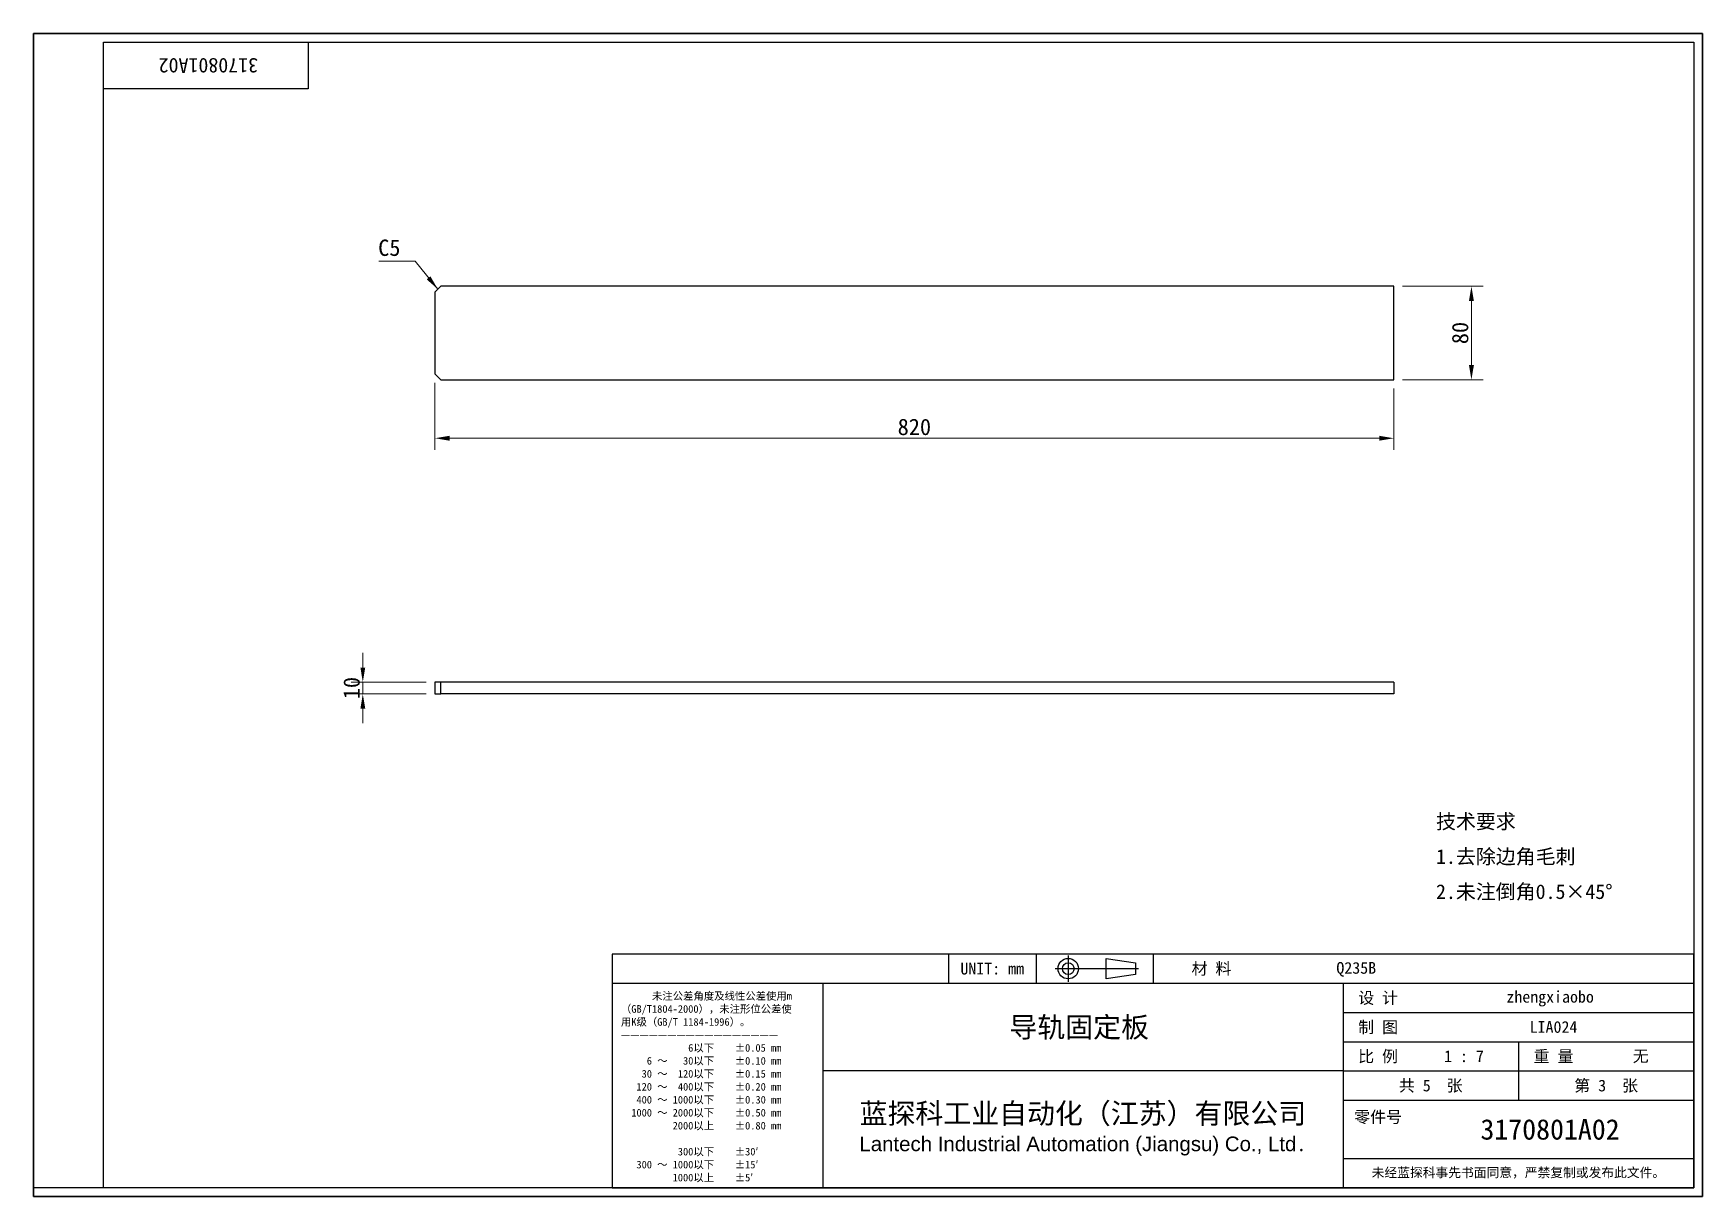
# Model space of a CAD drawing. Header units: millimetres. Extents: x 30 to 1458, y 27 to 1023.
import ezdxf
from ezdxf.enums import TextEntityAlignment as Align

# ---------------------------------------------------------------- set-up
doc = ezdxf.new("R2010")
doc.units = ezdxf.units.MM
doc.header["$LTSCALE"] = 5
doc.linetypes.add('CHAIN', pattern=[0.3543, 0.2362, -0.0295, 0.0591, -0.0295])
for name, color, linetype, lineweight in [('1', 7, 'Continuous', 18), ('可见 (ISO)', 7, 'Continuous', 25), ('图框 (ISO)', 7, 'Continuous', 35), ('标题 (ISO)', 7, 'Continuous', 25)]:
    doc.layers.add(name, color=color, linetype=linetype, lineweight=lineweight)
doc.layers.add('尺寸 (ISO)', color=7, linetype='Continuous', lineweight=18, true_color=0x008000)
doc.layers.add('符号 (ISO)', color=7, linetype='Continuous', lineweight=18, true_color=0x008000)
doc.styles.add('文本样式164', font='SimSun.ttf')
doc.styles.add('文本样式165', font='SimSun.ttf')
doc.styles.add('文本样式74', font='SimSun.ttf')
doc.styles.add('最新国标', font='simfang.ttf')
doc.styles.add('注释文本 (ISO)', font='simfang.ttf')
doc.dimstyles.new('默认 (GB)', dxfattribs={"dimscale": 5, "dimtxt": 2.8, "dimasz": 2.5, "dimexe": 2, "dimexo": 1.5, "dimgap": 0.5, "dimtad": 1, "dimtoh": 1, "dimdsep": 46, "dimtxsty": '最新国标', "dimcen": 0.09, "dimdle": 10, "dimclrd": 256, "dimclre": 256, "dimclrt": 256, "dimaunit": 1, "dimadec": 3, "dimazin": 2, "dimtfac": 0.535714, "dimtdec": 3, "dimtmove": 0, "dimatfit": 3, "dimfxl": 0, "dimtolj": 1, "dimlwd": -1, "dimlwe": -1, "dimarcsym": 0})
doc.dimstyles.new('默认 (GB)$7', dxfattribs={"dimscale": 5, "dimtxt": 2.8, "dimasz": 2.5, "dimexe": 2, "dimexo": 1.5, "dimgap": 0.5, "dimtad": 1, "dimtoh": 1, "dimdsep": 46, "dimtxsty": '最新国标', "dimcen": 0.09, "dimdle": 10, "dimclrd": 256, "dimclre": 256, "dimclrt": 256, "dimaunit": 1, "dimadec": 3, "dimazin": 2, "dimtfac": 0.535714, "dimtdec": 3, "dimtmove": 0, "dimatfit": 3, "dimfxl": 0, "dimtolj": 1, "dimlwd": -1, "dimlwe": -1, "dimarcsym": 0})

# ---------------------------------------------------------------- blocks, each defined once
blk = doc.blocks.new('图框 最新国标')
at = {"layer": '图框 (ISO)'}
for p, q in [((6, 7), (6, 204.5)), ((6, 204.5), (291.5, 204.5)), ((291.5, 204.5), (291.5, 5.5)), ((6, 7), (6, 5.5)), ((6, 7), (6, 5.5)), ((291.5, 5.5), (6, 5.5))]:
    blk.add_line(p, q, dxfattribs=at)
at = {"layer": '图框 (ISO)', "color": 7, "linetype": 'Continuous', "lineweight": 25}
for p, q in [((18, 203), (290, 203)), ((18, 7), (18, 203)), ((18, 203), (290, 203)), ((53, 203), (53, 195)), ((290, 203), (290, 7)), ((290, 203), (290, 7)), ((53, 195), (18, 195)), ((290, 7), (6, 7)), ((290, 7), (18, 7))]:
    blk.add_line(p, q, dxfattribs=at)
at = {"layer": '图框 (ISO)', "style": '文本样式74'}
blk.add_attdef('零件代号_001', (44.43, 200.25), '', height=2.5, rotation=180, dxfattribs=at)
blk = doc.blocks.new('标题栏 最新国标')
at = {"layer": '标题 (ISO)'}
for p, q in [((381.98, -183.84), (196.98, -183.84)), ((196.98, -183.84), (196.98, -223.84)), ((254.48, -183.84), (254.48, -188.84)), ((269.48, -183.84), (269.48, -188.84)), ((281.48, -188.09), (281.48, -184.59)), ((281.48, -184.59), (286.48, -185.34)), ((286.48, -185.34), (286.48, -187.34)), ((289.48, -183.84), (289.48, -188.84)), ((381.98, -223.84), (381.98, -183.84)), ((383.48, -183.84), (383.48, -225.34)), ((286.48, -187.34), (281.48, -188.09)), ((196.98, -188.84), (381.98, -188.84)), ((232.98, -188.84), (232.98, -223.84)), ((321.98, -188.84), (321.98, -223.84)), ((321.98, -193.84), (381.98, -193.84)), ((321.98, -198.84), (381.98, -198.84)), ((351.98, -198.84), (351.98, -208.84)), ((321.98, -203.84), (232.98, -203.84)), ((321.98, -203.84), (381.98, -203.84)), ((321.98, -208.84), (381.98, -208.84)), ((321.98, -218.84), (381.98, -218.84)), ((196.98, -223.84), (381.98, -223.84)), ((383.48, -225.34), (196.98, -225.34))]:
    blk.add_line(p, q, dxfattribs=at)
at = {"layer": '标题 (ISO)', "linetype": 'CHAIN', "ltscale": 5.000333}
blk.add_line((274.98, -184.09), (274.98, -188.59), dxfattribs=at)
at = {"layer": '标题 (ISO)', "linetype": 'CHAIN', "ltscale": 15.834605}
blk.add_line((272.73, -186.34), (286.98, -186.34), dxfattribs=at)
at = {"layer": '标题 (ISO)'}
for radius in [1.75, 1]:
    blk.add_circle((274.98, -186.34), radius, dxfattribs=at)
at = {"layer": '1', "style": '文本样式164'}
for s, p in [('UNIT: mm', (261.98, -186.34)), ('材 料', (299.48, -186.34)), ('设 计', (327.98, -191.34)), ('制 图', (327.98, -196.34)), ('比 例', (327.98, -201.34)), ('重 量', (357.98, -201.34)), ('共 5  张', (336.98, -206.34)), ('第 3  张', (366.98, -206.34))]:
    blk.add_text(s, height=2, dxfattribs=at).set_placement(p, align=Align.MIDDLE_CENTER)
at = {"layer": '标题 (ISO)', "style": '注释文本 (ISO)'}
for s, insert, char_height, attachment_point, line_spacing_factor in [('\\fSimSun|b0|i0;{\\H1.3000;      未注公差角度及线性公差使用m\\P}\\fSimSun|b0|i0;{\\H1.3000;（GB/T1804-2000），未注形位公差使\\P}\\fSimSun|b0|i0;{\\H1.3000;用K级（GB/T 1184-1996）。\\P}\\fSimSun|b0|i0;{\\H1.3000;—————————————————\\P}\\fSimSun|b0|i0;{\\H1.3000;             6以下    ±0.05 mm\\P}\\fSimSun|b0|i0;{\\H1.3000;     6 ～   30以下    ±0.10 mm\\P}\\fSimSun|b0|i0;{\\H1.3000;    30 ～  120以下    ±0.15 mm\\P}\\fSimSun|b0|i0;{\\H1.3000;   120 ～  400以下    ±0.20 mm\\P}\\fSimSun|b0|i0;{\\H1.3000;   400 ～ 1000以下    ±0.30 mm\\P}\\fSimSun|b0|i0;{\\H1.3000;  1000 ～ 2000以下    ±0.50 mm\\P}\\fSimSun|b0|i0;{\\H1.3000;          2000以上    ±0.80 mm\\P}\\fSimSun|b0|i0;{\\H1.3000;\\P}\\fSimSun|b0|i0;{\\H1.3000;           300以下    ±30′\\P}\\fSimSun|b0|i0;{\\H1.3000;   300 ～ 1000以下    ±15′\\P}\\fSimSun|b0|i0;{\\H1.3000;          1000以上    ±5′}', (198.48, -206.63), 1.3, 4, 1.023913), ('{\\fMicrosoft YaHei|b0|i0|c134|p34;\\H1.75x;蓝探科工业自动化（江苏）有限公司\\P\\fArial|b0|i0|c0|p34;\\H0.71429x;Lantech Industrial Automation (Jiangsu) Co., Ltd\\fFangSong|b0|i0|c134|p49;.\\H1.15195x; }', (277.48, -213.84), 2, 5, 0.978695)]:
    blk.add_mtext(s, dxfattribs=dict(at, insert=insert, char_height=char_height, attachment_point=attachment_point, line_spacing_factor=line_spacing_factor))
at = {"layer": '标题 (ISO)', "attachment_point": 5, "style": '注释文本 (ISO)'}
for s, insert, char_height in [('\\fFangSong|b0|i0;LIA024', (357.98, -196.34), 2), ('\\fFangSong|b0|i0;零件号', (327.98, -211.84), 2), ('\\fSimSun|b0|i0;{\\H1.6000;未经蓝探科事先书面同意，严禁复制或发布此文件。}', (351.98, -221.34), 1.6)]:
    blk.add_mtext(s, dxfattribs=dict(at, insert=insert, char_height=char_height))
at = {"layer": '标题 (ISO)'}
for tag, p, height, style in [('材料_001', (320.84, -187.21), 2, '注释文本 (ISO)'), ('设计人_001', (349.92, -192.16), 2, '注释文本 (ISO)'), ('库存编号_001', (264.92, -198.11), 3.5, '文本样式165'), ('视图比例_001', (339.26, -202.33), 2, '注释文本 (ISO)'), ('质量\\P3;_001', (371.53, -202.3), 2, '注释文本 (ISO)'), ('零件代号_001', (345.48, -215.59), 3.5, '文本样式165')]:
    blk.add_attdef(tag, p, '', height=height, dxfattribs=dict(at, style=style))
blk = doc.blocks.new('*D5')
at = {"layer": 'Defpoints', "color": 0, "transparency": 16777216}
for p in [(1193.4, 806.2), (1259.8, 806.2), (1193.4, 726.2)]:
    blk.add_point(p, dxfattribs=at)
at = {"layer": '尺寸 (ISO)', "color": 116, "true_color": 0x00803f, "transparency": 16777216}
for p, q in [((1200.9, 806.2), (1269.8, 806.2)), ((1259.8, 738.7), (1259.8, 793.7)), ((1200.9, 726.2), (1269.8, 726.2))]:
    blk.add_line(p, q, dxfattribs=at)
for points in [[(1257.7, 793.7), (1261.9, 793.7), (1259.8, 806.2)], [(1257.7, 738.7), (1261.9, 738.7), (1259.8, 726.2)]]:
    blk.add_solid(points, dxfattribs=at)
at = {"layer": '尺寸 (ISO)', "transparency": 16777216, "insert": (1250.2, 766.2), "char_height": 14, "attachment_point": 5, "rotation": 90, "style": '最新国标'}
blk.add_mtext('\\A1;80', dxfattribs=at)
blk = doc.blocks.new('*D6')
at = {"layer": 'Defpoints', "color": 0, "transparency": 16777216}
for p in [(373.4, 731.2), (1193.4, 726.2), (1193.4, 676.2)]:
    blk.add_point(p, dxfattribs=at)
at = {"layer": '尺寸 (ISO)', "color": 116, "true_color": 0x00803f, "transparency": 16777216}
for p, q in [((373.4, 723.7), (373.4, 666.2)), ((1193.4, 718.7), (1193.4, 666.2)), ((385.9, 676.2), (1180.9, 676.2))]:
    blk.add_line(p, q, dxfattribs=at)
for points in [[(385.9, 678.3), (385.9, 674.1), (373.4, 676.2)], [(1180.9, 678.3), (1180.9, 674.1), (1193.4, 676.2)]]:
    blk.add_solid(points, dxfattribs=at)
at = {"layer": '尺寸 (ISO)', "transparency": 16777216, "insert": (783.4, 685.8), "char_height": 14, "attachment_point": 5, "style": '最新国标'}
blk.add_mtext('\\A1;820', dxfattribs=at)
blk = doc.blocks.new('*D7')
at = {"layer": 'Defpoints', "color": 0, "transparency": 16777216}
for p in [(311.7, 457.5), (373.4, 467.5), (373.4, 457.5)]:
    blk.add_point(p, dxfattribs=at)
at = {"layer": '尺寸 (ISO)', "color": 116, "true_color": 0x00803f, "transparency": 16777216}
for p, q in [((311.7, 480), (311.7, 492.5)), ((365.9, 467.5), (301.7, 467.5)), ((365.9, 457.5), (301.7, 457.5)), ((311.7, 467.5), (311.7, 457.5)), ((311.7, 445), (311.7, 432.5))]:
    blk.add_line(p, q, dxfattribs=at)
for points in [[(309.7, 480), (313.8, 480), (311.7, 467.5)], [(309.7, 445), (313.8, 445), (311.7, 457.5)]]:
    blk.add_solid(points, dxfattribs=at)
at = {"layer": '尺寸 (ISO)', "transparency": 16777216, "insert": (302.2, 462.5), "char_height": 14, "attachment_point": 5, "rotation": 90, "style": '最新国标'}
blk.add_mtext('\\A1;10', dxfattribs=at)

msp = doc.modelspace()

# ---------------------------------------------------------------- linework, layer by layer
at = {"layer": '可见 (ISO)'}
for p, q in [((373.367, 801.175), (378.367, 806.175)), ((373.367, 801.175), (373.367, 731.175)), ((1193.367, 806.175), (378.367, 806.175)), ((1193.367, 726.175), (1193.367, 806.175)), ((378.367, 726.175), (373.367, 731.175)), ((378.367, 726.175), (1193.367, 726.175)), ((378.367, 467.481), (373.367, 467.481)), ((373.367, 467.481), (373.367, 457.481)), ((373.367, 457.481), (378.367, 457.481)), ((378.367, 457.481), (378.367, 467.481)), ((1193.367, 467.481), (378.367, 467.481)), ((1193.367, 457.481), (378.367, 457.481)), ((1193.367, 467.481), (1193.367, 457.481))]:
    msp.add_line(p, q, dxfattribs=at)

# ---------------------------------------------------------------- block references
at = {"xscale": 5, "yscale": 5, "zscale": 5}
for name, p, values in [('图框 最新国标', (0, 0), {'零件代号_001': '3170801A02'}), ('标题栏 最新国标', (-459.913, 1154.221), {'零件代号_001': '3170801A02', '库存编号_001': '导轨固定板', '质量\\P3;_001': '无', '视图比例_001': '1 : 7', '设计人_001': 'zhengxiaobo', '材料_001': 'Q235B'})]:
    msp.add_blockref(name, p, dxfattribs=at).add_auto_attribs(values)

# ---------------------------------------------------------------- texts
at = {"layer": '符号 (ISO)', "insert": (343.904, 846.148), "char_height": 14, "attachment_point": 3, "style": '最新国标'}
msp.add_mtext('C5', dxfattribs=at)
at = {"layer": '符号 (ISO)', "insert": (1229.494, 317.631), "char_height": 12.5, "width": 177.77778, "attachment_point": 4, "line_spacing_factor": 1.441304, "style": '注释文本 (ISO)'}
msp.add_mtext('\\fFangSong|b0|i0;{\\H12.5000;技术要求\\P}\\fFangSong|b0|i0;{\\H12.5000;1.去除边角毛刺\\P}\\fFangSong|b0|i0;{\\H12.5000;2.未注倒角0.5×45°}', dxfattribs=at)

# ---------------------------------------------------------------- dimensions: what is measured, and where the dimension line sits
at = {"layer": '尺寸 (ISO)', "color": 116, "true_color": 0x00803f}
for base, p1, p2, angle, override, picture, middle in [((1259.816, 806.175), (1193.367, 726.175), (1193.367, 806.175), 90, {"dimgap": 0.5, "dimtoh": 0, "dimdec": 2, "dimtol": 0, "dimlim": 0, "dimtp": 0, "dimtm": 0, "dimtdec": 3, "dimtofl": 0, "dimatfit": 1}, '*D5', (1259.816, 766.175)), ((1193.367, 676.175), (373.367, 731.175), (1193.367, 726.175), 180, {"dimgap": 0.5, "dimtoh": 0, "dimdec": 2, "dimtol": 0, "dimlim": 0, "dimtp": 0, "dimtm": 0, "dimtdec": 3, "dimtofl": 0, "dimatfit": 1}, '*D6', (783.367, 676.175)), ((311.749, 457.481), (373.367, 467.481), (373.367, 457.481), 90, {"dimgap": 0.5, "dimtoh": 0, "dimdec": 2, "dimtol": 0, "dimlim": 0, "dimtp": 0, "dimtm": 0, "dimtdec": 3, "dimtofl": 1, "dimatfit": 1}, '*D7', (311.749, 462.481))]:
    dim = msp.add_linear_dim(base=base, p1=p1, p2=p2, angle=angle, dimstyle='默认 (GB)', override=override, dxfattribs=at)
    dim.commit()
    dim.dimension.update_dxf_attribs({"geometry": picture, "text_midpoint": middle, "dimtype": 160})

# ---------------------------------------------------------------- leaders
at = {"layer": '符号 (ISO)', "color": 116, "true_color": 0x00803f, "annotation_type": 0, "has_hookline": 1, "hookline_direction": 1, "text_width": 18.56}
msp.add_leader([(375.867, 803.675), (356.404, 827.569), (343.904, 827.569)], dimstyle='默认 (GB)$7', override={"dimgap": 0, "dimtad": 1}, dxfattribs=at)

doc.saveas('drawing.dxf')
